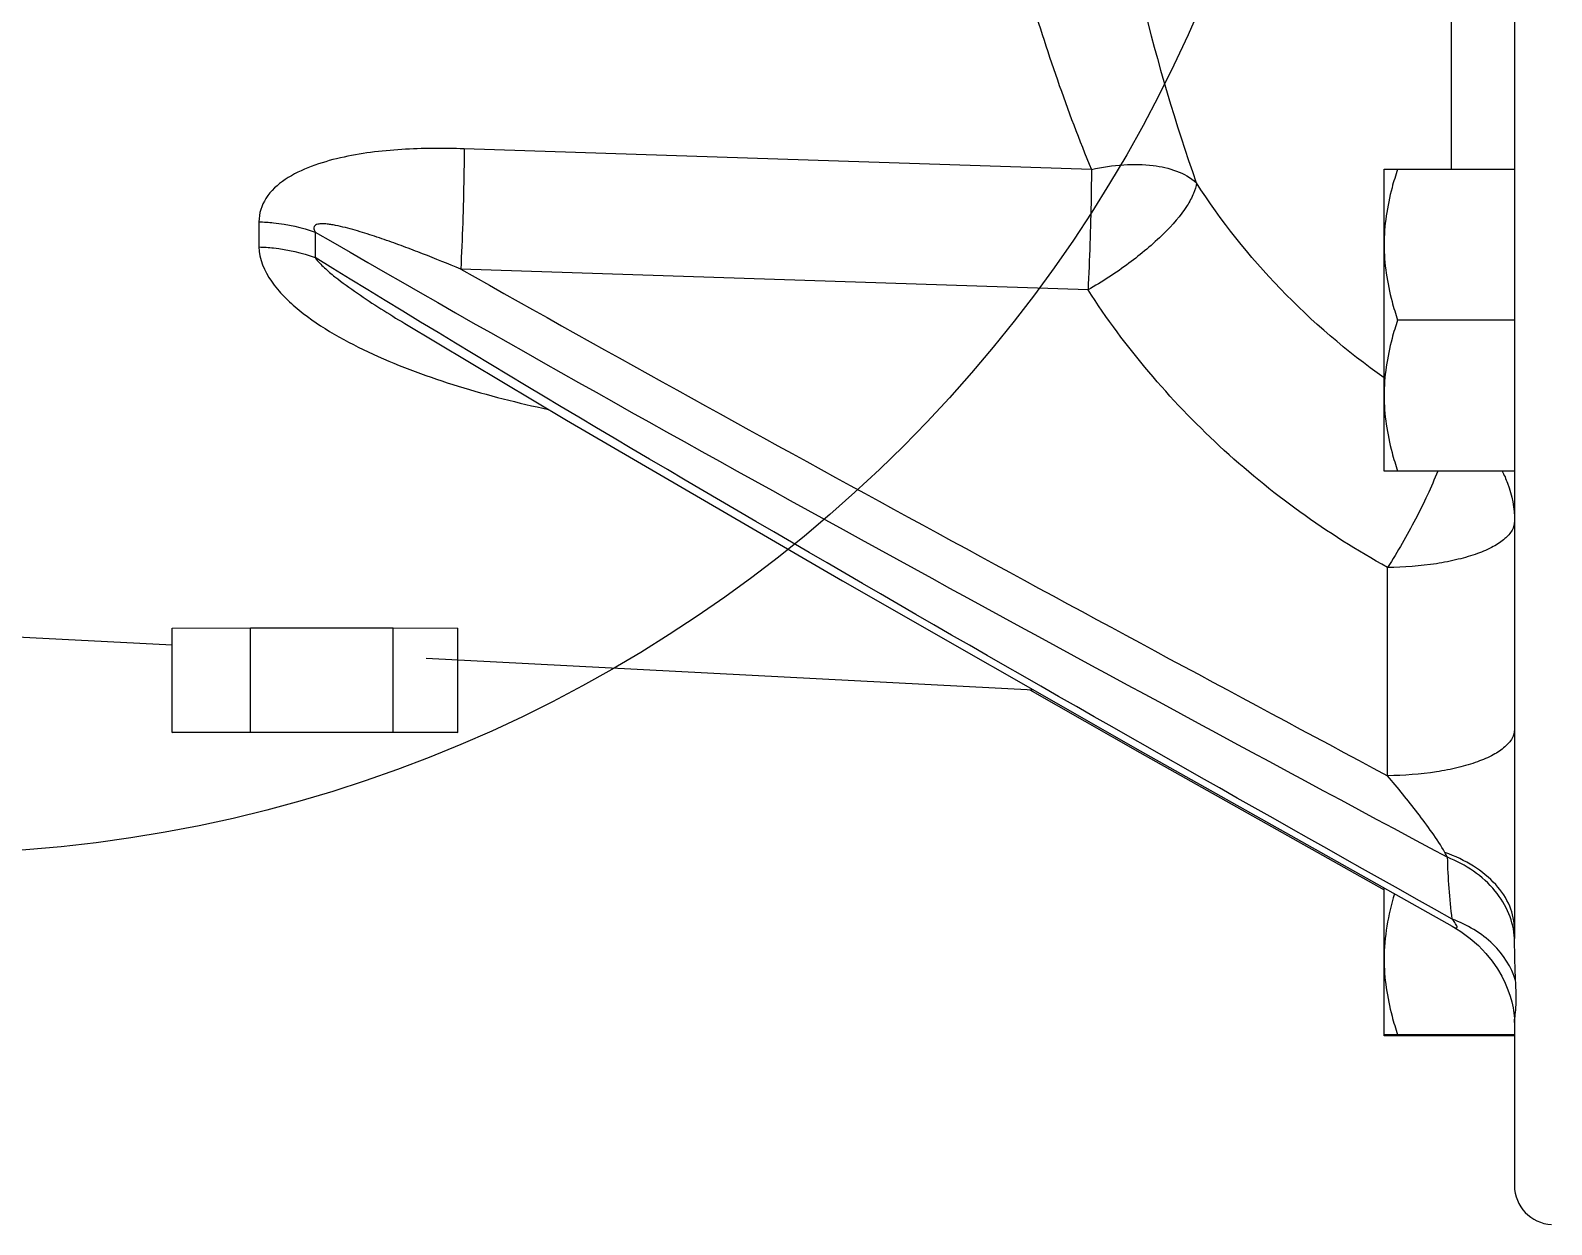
# Model space of a CAD drawing. Header units: millimetres. Extents: x 0 to 10500, y 0 to 7425.
# Drawn here: x 1831.3 to 1948, y 5034.5 to 5126.2 of the extents above; entities that cross this region are included whole.
import ezdxf

# ---------------------------------------------------------------- set-up
doc = ezdxf.new("R2010")
doc.units = ezdxf.units.MM
doc.header["$LTSCALE"] = 577.5
doc.layers.get('0').update_dxf_attribs({"linetype": 'CONTINUOUS'})
doc.layers.add('02___PRT_ALL_AXES', color=7, linetype='CONTINUOUS')

msp = doc.modelspace()

# ---------------------------------------------------------------- linework, layer by layer
at = {"color": 7, "linetype": 'Continuous'}
for p, q in [((1945.14, 5522.34), (1945.14, 5057.17)), ((1940.31, 5115.51), (1940.31, 5148.53)), ((1912.7, 5115.48), (1864.58, 5117.07)), ((1848.84, 5111.47), (1848.84, 5109.54)), ((1853.16, 5110.68), (1853.16, 5108.72)), ((1912.43, 5106.24), (1864.32, 5107.84)), ((1860.02, 5103.67), (1872.44, 5096.26)), ((1860.02, 5103.67), (1860.02, 5103.67)), ((1872.44, 5096.26), (1893.6, 5083.92)), ((1935.41, 5068.97), (1935.41, 5084.95)), ((1893.6, 5083.92), (1916.42, 5070.89)), ((1842.19, 5080.3), (1848.19, 5080.31)), ((1842.19, 5072.3), (1842.19, 5080.3)), ((1848.19, 5072.31), (1848.19, 5080.31)), ((1848.19, 5080.31), (1859.14, 5080.31)), ((1859.14, 5072.31), (1859.14, 5080.31)), ((1859.14, 5080.31), (1864.1, 5080.3)), ((1864.1, 5072.3), (1864.1, 5080.3)), ((1828.55, 5079.73), (1842.19, 5079.02)), ((1861.67, 5078), (1908.24, 5075.56)), ((1907.98, 5075.57), (1916.41, 5070.75)), ((1842.19, 5072.3), (1848.19, 5072.31)), ((1847.15, 5072.29), (1842.19, 5072.3)), ((1858.1, 5072.29), (1847.15, 5072.29)), ((1848.19, 5072.31), (1859.14, 5072.31)), ((1864.1, 5072.3), (1858.1, 5072.29)), ((1859.14, 5072.31), (1864.1, 5072.3)), ((1916.41, 5070.75), (1935.14, 5060.22)), ((1916.42, 5070.89), (1940.35, 5057.44)), ((1940.35, 5057.44), (1941.03, 5057.02)), ((1941.03, 5057.02), (1941.73, 5056.5)), ((1941.73, 5056.5), (1942.37, 5055.94)), ((1942.37, 5055.94), (1942.94, 5055.35)), ((1942.94, 5055.35), (1943.43, 5054.75)), ((1943.43, 5054.75), (1943.83, 5054.16)), ((1943.83, 5054.16), (1944.16, 5053.59)), ((1944.16, 5053.59), (1944.43, 5053.06)), ((1944.43, 5053.06), (1944.64, 5052.55)), ((1944.64, 5052.55), (1944.81, 5052.07)), ((1944.81, 5052.07), (1944.94, 5051.62)), ((1944.94, 5051.62), (1945.03, 5051.18)), ((1945.03, 5051.18), (1945.1, 5050.77)), ((1945.1, 5050.77), (1945.13, 5050.37)), ((1945.13, 5050.37), (1945.14, 5050.04)), ((1945.14, 5050.04), (1945.14, 5037.54))]:
    msp.add_line(p, q, dxfattribs=at)
msp.add_circle((1822.74, 5169.78), 106.81, dxfattribs=at)
for centre, radius, start, end in [((2035.5, 5166.06), 132.82, 196.0433, 202.3854), ((2060.36, 5163.36), 147.94, 193.6762, 199.3023), ((2033.08, 5057.22), 87.93, 180.034, 180.4753), ((1948.14, 5037.54), 3, 180, 267)]:
    msp.add_arc(centre, radius, start, end, dxfattribs=at)
for points, knots in [([(1864.58, 5117.07), (1862.99, 5117.12), (1860.59, 5117.11), (1857.41, 5116.82), (1855.09, 5116.42), (1852.86, 5115.78), (1850.85, 5114.83), (1849.26, 5113.43), (1848.84, 5112.1), (1848.84, 5111.47)], [0, 0, 0, 0, 0.265785, 0.39795, 0.52896, 0.657682, 0.78163, 0.896179, 1, 1, 1, 1]), ([(1864.58, 5117.07), (1864.58, 5116.35), (1864.54, 5113.28), (1864.44, 5110.2), (1864.32, 5107.84)], [0, 0, 0, 0, 0.231308, 1, 1, 1, 1]), ([(1912.7, 5115.48), (1912.69, 5114.77), (1912.65, 5111.69), (1912.55, 5108.6), (1912.43, 5106.24)], [0, 0, 0, 0, 0.231158, 1, 1, 1, 1]), ([(1912.7, 5115.48), (1913.51, 5115.66), (1915.09, 5115.9), (1917.85, 5115.87), (1919.86, 5115.26), (1920.74, 5114.46)], [0, 0, 0, 0, 0.300239, 0.572385, 1, 1, 1, 1]), ([(1920.74, 5114.46), (1920.72, 5114.18), (1920.53, 5113.56), (1919.77, 5112.19), (1918.11, 5110.34), (1915.54, 5108.18), (1913.52, 5106.86), (1912.43, 5106.24)], [0, 0, 0, 0, 0.069452, 0.158654, 0.394145, 0.686349, 1, 1, 1, 1]), ([(1935.14, 5099.5), (1932.29, 5101.52), (1926.97, 5106.07), (1922.61, 5111.55), (1920.74, 5114.46)], [0, 0, 0, 0, 0.502901, 1, 1, 1, 1]), ([(1848.84, 5111.47), (1849.21, 5111.46), (1850.68, 5111.36), (1852.13, 5111.05), (1853.16, 5110.68)], [0, 0, 0, 0, 0.25649, 1, 1, 1, 1]), ([(1864.32, 5107.84), (1863.35, 5108.24), (1861.89, 5108.83), (1859.93, 5109.58), (1858.7, 5110.02), (1857.71, 5110.36), (1856.97, 5110.6), (1856.22, 5110.82), (1855.47, 5111.03), (1854.85, 5111.17), (1854.35, 5111.26), (1853.98, 5111.31), (1853.61, 5111.32), (1853.32, 5111.29), (1853.11, 5111.18), (1853.02, 5110.95), (1853.1, 5110.78), (1853.16, 5110.68)], [0, 0, 0, 0, 0.255823, 0.383432, 0.510737, 0.57423, 0.637576, 0.700721, 0.763571, 0.825935, 0.856814, 0.887336, 0.917211, 0.945573, 0.95867, 0.971366, 1, 1, 1, 1]), ([(1853.16, 5110.68), (1867.46, 5102.38), (1896.33, 5086.25), (1925.43, 5070.53), (1940.01, 5062.72)], [0, 0, 0, 0, 0.499833, 1, 1, 1, 1]), ([(1848.84, 5109.54), (1848.84, 5108.61), (1849.48, 5107.19), (1850.75, 5105.71), (1852.33, 5104.3), (1854.61, 5102.78), (1858.65, 5100.73), (1864.15, 5098.73), (1868.72, 5097.57), (1871.05, 5097.07)], [0, 0, 0, 0, 0.105284, 0.162057, 0.22088, 0.343045, 0.469647, 0.73121, 1, 1, 1, 1]), ([(1848.84, 5109.54), (1849.21, 5109.53), (1850.68, 5109.42), (1852.14, 5109.1), (1853.16, 5108.72)], [0, 0, 0, 0, 0.256215, 1, 1, 1, 1]), ([(1853.16, 5108.72), (1853.35, 5108.43), (1853.86, 5107.93), (1854.94, 5107.01), (1856.39, 5105.97), (1858.18, 5104.79), (1859.4, 5104.04), (1860.02, 5103.67)], [0, 0, 0, 0, 0.122152, 0.246859, 0.497552, 0.748726, 1, 1, 1, 1]), ([(1940.37, 5057.97), (1925.7, 5066.2), (1896.44, 5082.79), (1867.47, 5099.89), (1853.16, 5108.72)], [0, 0, 0, 0, 0.500192, 1, 1, 1, 1]), ([(1864.32, 5107.84), (1876.07, 5101.2), (1899.71, 5088.15), (1923.49, 5075.34), (1935.41, 5068.97)], [0, 0, 0, 0, 0.499817, 1, 1, 1, 1]), ([(1935.41, 5084.95), (1930.77, 5087.52), (1922.14, 5093.73), (1915.27, 5101.86), (1912.43, 5106.24)], [0, 0, 0, 0, 0.504063, 1, 1, 1, 1]), ([(1939.25, 5092.35), (1938.76, 5091.09), (1937.57, 5088.57), (1936.18, 5086.15), (1935.41, 5084.95)], [0, 0, 0, 0, 0.486032, 1, 1, 1, 1]), ([(1944.2, 5092.35), (1944.35, 5092.05), (1944.89, 5090.83), (1945.14, 5089.49), (1945.14, 5088.5)], [0, 0, 0, 0, 0.253037, 1, 1, 1, 1]), ([(1945.14, 5088.5), (1945.14, 5088.26), (1944.98, 5087.74), (1944.38, 5087.08), (1943.46, 5086.48), (1942.25, 5085.97), (1940.78, 5085.54), (1938.49, 5085.09), (1936.66, 5084.96), (1935.41, 5084.95)], [0, 0, 0, 0, 0.064363, 0.142414, 0.240919, 0.361106, 0.501172, 0.657576, 1, 1, 1, 1]), ([(1945.14, 5072.52), (1945.14, 5072.29), (1944.98, 5071.77), (1944.38, 5071.11), (1943.46, 5070.51), (1942.25, 5070), (1940.78, 5069.57), (1938.49, 5069.12), (1936.66, 5068.99), (1935.41, 5068.97)], [0, 0, 0, 0, 0.064363, 0.142414, 0.240919, 0.361106, 0.501172, 0.657576, 1, 1, 1, 1]), ([(1939.81, 5063.08), (1939.51, 5063.61), (1938.82, 5064.64), (1937.36, 5066.61), (1936.19, 5068.04), (1935.41, 5068.97)], [0, 0, 0, 0, 0.248529, 0.502709, 1, 1, 1, 1]), ([(1945.14, 5057.17), (1945.14, 5057.78), (1944.87, 5059.06), (1943.73, 5060.75), (1941.99, 5062.15), (1940.58, 5062.81), (1939.81, 5063.08)], [0, 0, 0, 0, 0.216394, 0.450246, 0.711301, 1, 1, 1, 1]), ([(1945.15, 5056.49), (1945.11, 5057.14), (1944.8, 5058.46), (1943.3, 5060.89), (1941.39, 5062.16), (1940.01, 5062.72)], [0, 0, 0, 0, 0.229271, 0.469754, 1, 1, 1, 1]), ([(1940.35, 5057.44), (1940.4, 5057.41), (1940.48, 5057.36), (1940.6, 5057.32), (1940.7, 5057.29), (1940.77, 5057.37), (1940.7, 5057.49), (1940.59, 5057.69), (1940.46, 5057.86), (1940.37, 5057.97)], [0, 0, 0, 0, 0.132791, 0.245571, 0.326254, 0.378764, 0.476433, 0.626701, 1, 1, 1, 1]), ([(1945.23, 5053.27), (1944.91, 5054.31), (1943.58, 5056.35), (1941.51, 5057.54), (1940.37, 5057.97)], [0, 0, 0, 0, 0.472984, 1, 1, 1, 1]), ([(1945.23, 5053.27), (1945.22, 5053.53), (1945.17, 5054.61), (1945.15, 5055.68), (1945.15, 5056.49)], [0, 0, 0, 0, 0.245399, 1, 1, 1, 1]), ([(1945.14, 5050.04), (1945.14, 5050.19), (1945.2, 5050.57), (1945.26, 5051.26), (1945.28, 5052.19), (1945.25, 5052.88), (1945.23, 5053.27)], [0, 0, 0, 0, 0.139533, 0.354713, 0.641864, 1, 1, 1, 1])]:
    msp.add_open_spline(points, degree=3, knots=knots, dxfattribs=at)
for points in [[(1940.01, 5062.72), (1939.94, 5062.84), (1939.88, 5062.96), (1939.81, 5063.08)], [(1940.37, 5057.97), (1940.16, 5059.55), (1940.05, 5061.14), (1940.01, 5062.72)]]:
    msp.add_open_spline(points, degree=3, dxfattribs=at)
at = {"layer": '02___PRT_ALL_AXES', "color": 7, "linetype": 'Continuous'}
for p, q in [((1935.14, 5092.34), (1935.14, 5115.51)), ((1935.14, 5115.51), (1945.14, 5115.51)), ((1945.14, 5103.93), (1936.18, 5103.93)), ((1945.14, 5092.34), (1935.14, 5092.34)), ((1935.14, 5049.03), (1935.14, 5060.36)), ((1945.14, 5049.11), (1935.14, 5049.11)), ((1945.14, 5049.03), (1935.14, 5049.03)), ((1936.15, 5049.11), (1936.18, 5049.03))]:
    msp.add_line(p, q, dxfattribs=at)
for points, knots in [([(1936.18, 5115.51), (1936.02, 5115.04), (1935.45, 5113.16), (1935.14, 5111.19), (1935.14, 5109.72)], [0, 0, 0, 0, 0.2519, 1, 1, 1, 1]), ([(1935.14, 5109.72), (1935.14, 5108.25), (1935.45, 5106.28), (1936.02, 5104.4), (1936.18, 5103.93)], [0, 0, 0, 0, 0.7481, 1, 1, 1, 1]), ([(1936.18, 5103.93), (1936.02, 5103.46), (1935.45, 5101.58), (1935.14, 5099.61), (1935.14, 5098.14)], [0, 0, 0, 0, 0.2519, 1, 1, 1, 1]), ([(1935.14, 5098.14), (1935.14, 5096.67), (1935.45, 5094.69), (1936.02, 5092.81), (1936.18, 5092.34)], [0, 0, 0, 0, 0.7481, 1, 1, 1, 1]), ([(1935.14, 5054.91), (1935.14, 5053.44), (1935.45, 5051.46), (1936.02, 5049.58), (1936.18, 5049.11)], [0, 0, 0, 0, 0.7481, 1, 1, 1, 1])]:
    msp.add_open_spline(points, degree=3, knots=knots, dxfattribs=at)
msp.add_open_spline([(1935.93, 5059.92), (1935.45, 5058.3), (1935.14, 5056.6), (1935.14, 5054.91)], degree=3, dxfattribs=at)

doc.saveas('drawing.dxf')
